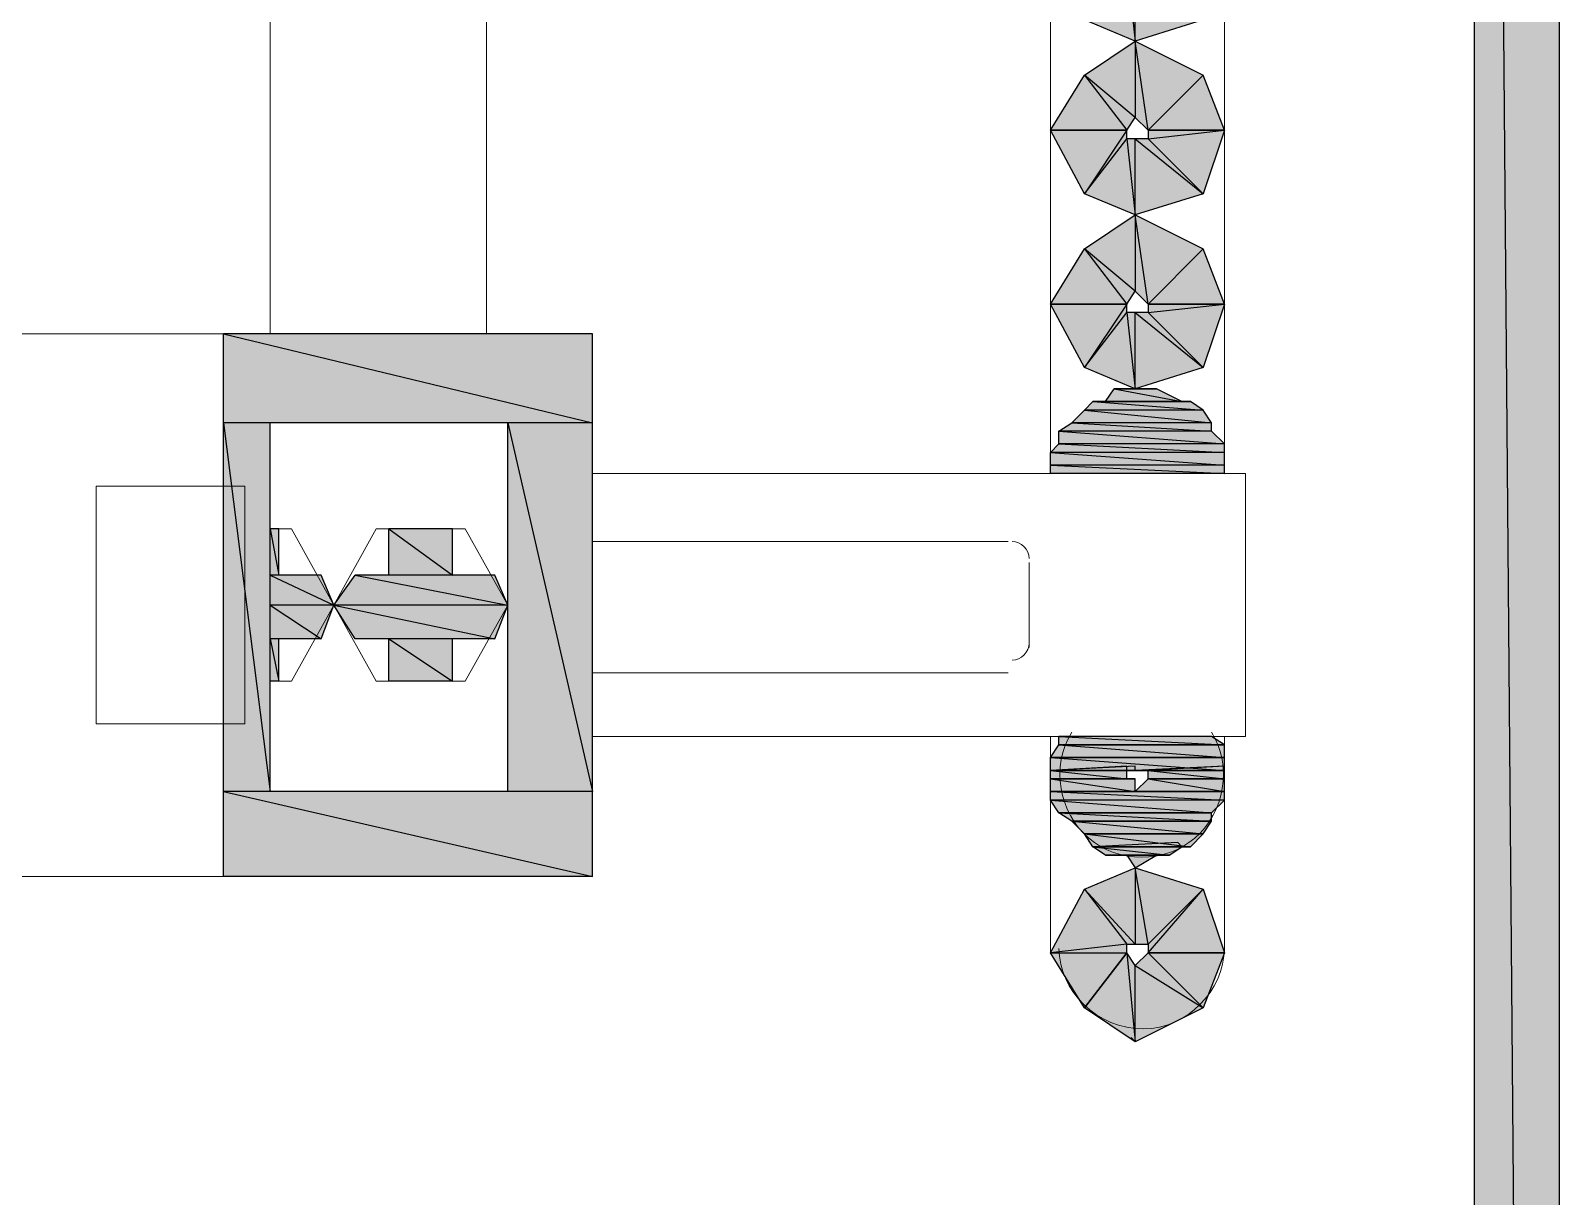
# Model space of a CAD drawing. Header units: millimetres. Extents: x 50 to 186, y -32 to 33.
# Drawn here: x 115.56 to 116.064, y -14.921 to -14.537 of the extents above; entities that cross this region are included whole.
import ezdxf

# ---------------------------------------------------------------- set-up
doc = ezdxf.new("R2010")
doc.units = ezdxf.units.MM
doc.layers.add('Prumada Eletrica', color=40, linetype='Continuous', lineweight=30)

msp = doc.modelspace()

# ---------------------------------------------------------------- hatches: boundary and pattern name
at = {"layer": 'Prumada Eletrica', "true_color": 0x000007}
h = msp.add_hatch(color=7, dxfattribs=at)
h.paths.add_polyline_path([(116.06382, -13.39693), (116.03588, -13.39693), (116.06382, -16.73937)])
h.paths.add_polyline_path([(116.03588, -13.39693), (116.06382, -16.73937), (116.03588, -16.73937)])
h = msp.add_hatch(color=7, dxfattribs=at)
h.paths.add_polyline_path([(115.89621, -14.51294), (115.92135, -14.51294), (115.90738, -14.53389)])
h.paths.add_polyline_path([(115.92135, -14.51294), (115.90738, -14.53389), (115.92135, -14.51573)])
h.paths.add_polyline_path([(115.90738, -14.53389), (115.92135, -14.51573), (115.92414, -14.54087)])
h.paths.add_polyline_path([(115.92135, -14.51573), (115.92414, -14.54087), (115.92414, -14.51573)])
h.paths.add_polyline_path([(115.92414, -14.54087), (115.92414, -14.51573), (115.94649, -14.53389)])
h.paths.add_polyline_path([(115.92414, -14.51573), (115.94649, -14.53389), (115.92833, -14.51573)])
h.paths.add_polyline_path([(115.94649, -14.53389), (115.92833, -14.51573), (115.95347, -14.51294)])
h.paths.add_polyline_path([(115.92833, -14.51573), (115.95347, -14.51294), (115.92833, -14.51294)])
h = msp.add_hatch(color=7, dxfattribs=at)
h.paths.add_polyline_path([(115.95347, -14.5702), (115.94649, -14.55205), (115.92833, -14.5702)])
h.paths.add_polyline_path([(115.94649, -14.55205), (115.92833, -14.5702), (115.92414, -14.54087)])
h.paths.add_polyline_path([(115.92833, -14.5702), (115.92414, -14.54087), (115.92414, -14.56601)])
h.paths.add_polyline_path([(115.92414, -14.54087), (115.92414, -14.56601), (115.90738, -14.55205)])
h.paths.add_polyline_path([(115.92414, -14.56601), (115.90738, -14.55205), (115.92135, -14.5702)])
h.paths.add_polyline_path([(115.90738, -14.55205), (115.92135, -14.5702), (115.89621, -14.5702)])
h = msp.add_hatch(color=7, dxfattribs=at)
h.paths.add_polyline_path([(115.89621, -14.5702), (115.92135, -14.5702), (115.90738, -14.59116)])
h.paths.add_polyline_path([(115.92135, -14.5702), (115.90738, -14.59116), (115.92135, -14.573)])
h.paths.add_polyline_path([(115.90738, -14.59116), (115.92135, -14.573), (115.92414, -14.59814)])
h.paths.add_polyline_path([(115.92135, -14.573), (115.92414, -14.59814), (115.92414, -14.573)])
h.paths.add_polyline_path([(115.92414, -14.59814), (115.92414, -14.573), (115.94649, -14.59116)])
h.paths.add_polyline_path([(115.92414, -14.573), (115.94649, -14.59116), (115.92833, -14.573)])
h.paths.add_polyline_path([(115.94649, -14.59116), (115.92833, -14.573), (115.95347, -14.5702)])
h.paths.add_polyline_path([(115.92833, -14.573), (115.95347, -14.5702), (115.92833, -14.5702)])
h = msp.add_hatch(color=7, dxfattribs=at)
h.paths.add_polyline_path([(115.95347, -14.62747), (115.94649, -14.60931), (115.92833, -14.62747)])
h.paths.add_polyline_path([(115.94649, -14.60931), (115.92833, -14.62747), (115.92414, -14.59814)])
h.paths.add_polyline_path([(115.92833, -14.62747), (115.92414, -14.59814), (115.92414, -14.62328)])
h.paths.add_polyline_path([(115.92414, -14.59814), (115.92414, -14.62328), (115.90738, -14.60931)])
h.paths.add_polyline_path([(115.92414, -14.62328), (115.90738, -14.60931), (115.92135, -14.62747)])
h.paths.add_polyline_path([(115.90738, -14.60931), (115.92135, -14.62747), (115.89621, -14.62747)])
h = msp.add_hatch(color=7, dxfattribs=at)
h.paths.add_polyline_path([(115.89621, -14.62747), (115.92135, -14.62747), (115.90738, -14.64842)])
h.paths.add_polyline_path([(115.92135, -14.62747), (115.90738, -14.64842), (115.92135, -14.63027)])
h.paths.add_polyline_path([(115.90738, -14.64842), (115.92135, -14.63027), (115.92414, -14.65541)])
h.paths.add_polyline_path([(115.92135, -14.63027), (115.92414, -14.65541), (115.92414, -14.63027)])
h.paths.add_polyline_path([(115.92414, -14.65541), (115.92414, -14.63027), (115.94649, -14.64842)])
h.paths.add_polyline_path([(115.92414, -14.63027), (115.94649, -14.64842), (115.92833, -14.63027)])
h.paths.add_polyline_path([(115.94649, -14.64842), (115.92833, -14.63027), (115.95347, -14.62747)])
h.paths.add_polyline_path([(115.92833, -14.63027), (115.95347, -14.62747), (115.92833, -14.62747)])
h = msp.add_hatch(color=7, dxfattribs=at)
h.paths.add_polyline_path([(115.74536, -14.63725), (115.62384, -14.63725), (115.74536, -14.66658)])
h.paths.add_polyline_path([(115.62384, -14.63725), (115.74536, -14.66658), (115.62384, -14.66658)])
h = msp.add_hatch(color=7, dxfattribs=at)
h.paths.add_polyline_path([(115.93112, -14.65541), (115.91716, -14.65541), (115.93951, -14.6596)])
h.paths.add_polyline_path([(115.91716, -14.65541), (115.93951, -14.6596), (115.91436, -14.6596)])
h = msp.add_hatch(color=7, dxfattribs=at)
h.paths.add_polyline_path([(115.94649, -14.66239), (115.90738, -14.66239), (115.94928, -14.66658)])
h.paths.add_polyline_path([(115.90738, -14.66239), (115.94928, -14.66658), (115.90319, -14.66658)])
h = msp.add_hatch(color=7, dxfattribs=at)
h.paths.add_polyline_path([(115.9423, -14.6596), (115.91017, -14.6596), (115.94649, -14.66239)])
h.paths.add_polyline_path([(115.91017, -14.6596), (115.94649, -14.66239), (115.90738, -14.66239)])
h = msp.add_hatch(color=7, dxfattribs=at)
h.paths.add_polyline_path([(115.6392, -14.66658), (115.62384, -14.66658), (115.6392, -14.7881)])
h.paths.add_polyline_path([(115.62384, -14.66658), (115.6392, -14.7881), (115.62384, -14.7881)])
h = msp.add_hatch(color=7, dxfattribs=at)
h.paths.add_polyline_path([(115.74536, -14.66658), (115.71742, -14.66658), (115.74536, -14.7881)])
h.paths.add_polyline_path([(115.71742, -14.66658), (115.74536, -14.7881), (115.71742, -14.7881)])
h = msp.add_hatch(color=7, dxfattribs=at)
h.paths.add_polyline_path([(115.94928, -14.66658), (115.90319, -14.66658), (115.94928, -14.66937)])
h.paths.add_polyline_path([(115.90319, -14.66658), (115.94928, -14.66937), (115.899, -14.66937)])
h = msp.add_hatch(color=7, dxfattribs=at)
h.paths.add_polyline_path([(115.94928, -14.66937), (115.899, -14.66937), (115.95347, -14.67356)])
h.paths.add_polyline_path([(115.899, -14.66937), (115.95347, -14.67356), (115.899, -14.67356)])
h = msp.add_hatch(color=7, dxfattribs=at)
h.paths.add_polyline_path([(115.95347, -14.67356), (115.899, -14.67356), (115.95347, -14.67636)])
h.paths.add_polyline_path([(115.899, -14.67356), (115.95347, -14.67636), (115.89621, -14.67636)])
h = msp.add_hatch(color=7, dxfattribs=at)
h.paths.add_polyline_path([(115.95347, -14.67636), (115.89621, -14.67636), (115.95347, -14.68055)])
h.paths.add_polyline_path([(115.89621, -14.67636), (115.95347, -14.68055), (115.89621, -14.68055)])
h = msp.add_hatch(color=7, dxfattribs=at)
h.paths.add_polyline_path([(115.95347, -14.68055), (115.89621, -14.68055), (115.95347, -14.68334)])
h.paths.add_polyline_path([(115.89621, -14.68055), (115.95347, -14.68334), (115.89621, -14.68334)])
h = msp.add_hatch(color=7, dxfattribs=at)
h.paths.add_polyline_path([(115.642, -14.7015), (115.6392, -14.7015), (115.642, -14.71686)])
h.paths.add_polyline_path([(115.6392, -14.7015), (115.642, -14.71686), (115.6392, -14.71686)])
h = msp.add_hatch(color=7, dxfattribs=at)
h.paths.add_polyline_path([(115.69926, -14.7015), (115.67831, -14.7015), (115.69926, -14.71686)])
h.paths.add_polyline_path([(115.67831, -14.7015), (115.69926, -14.71686), (115.67831, -14.71686)])
h = msp.add_hatch(color=7, dxfattribs=at)
h.paths.add_polyline_path([(115.65596, -14.71686), (115.6392, -14.71686), (115.66015, -14.72664)])
h.paths.add_polyline_path([(115.6392, -14.71686), (115.66015, -14.72664), (115.6392, -14.72664)])
h = msp.add_hatch(color=7, dxfattribs=at)
h.paths.add_polyline_path([(115.71323, -14.71686), (115.66714, -14.71686), (115.71742, -14.72664)])
h.paths.add_polyline_path([(115.66714, -14.71686), (115.71742, -14.72664), (115.66015, -14.72664)])
h = msp.add_hatch(color=7, dxfattribs=at)
h.paths.add_polyline_path([(115.66015, -14.72664), (115.6392, -14.72664), (115.65596, -14.73782)])
h.paths.add_polyline_path([(115.6392, -14.72664), (115.65596, -14.73782), (115.6392, -14.73782)])
h = msp.add_hatch(color=7, dxfattribs=at)
h.paths.add_polyline_path([(115.71742, -14.72664), (115.66015, -14.72664), (115.71323, -14.73782)])
h.paths.add_polyline_path([(115.66015, -14.72664), (115.71323, -14.73782), (115.66714, -14.73782)])
h = msp.add_hatch(color=7, dxfattribs=at)
h.paths.add_polyline_path([(115.642, -14.73782), (115.6392, -14.73782), (115.642, -14.75178)])
h.paths.add_polyline_path([(115.6392, -14.73782), (115.642, -14.75178), (115.6392, -14.75178)])
h = msp.add_hatch(color=7, dxfattribs=at)
h.paths.add_polyline_path([(115.69926, -14.73782), (115.67831, -14.73782), (115.69926, -14.75178)])
h.paths.add_polyline_path([(115.67831, -14.73782), (115.69926, -14.75178), (115.67831, -14.75178)])
h = msp.add_hatch(color=7, dxfattribs=at)
h.paths.add_polyline_path([(115.95347, -14.77273), (115.899, -14.77273), (115.95347, -14.77692)])
h.paths.add_polyline_path([(115.899, -14.77273), (115.95347, -14.77692), (115.89621, -14.77692)])
h.paths.add_polyline_path([(115.95347, -14.77692), (115.89621, -14.77692)])
h.paths.add_polyline_path([(115.89621, -14.77692), (115.95347, -14.77692)])
h = msp.add_hatch(color=7, dxfattribs=at)
h.paths.add_polyline_path([(115.94928, -14.76994), (115.899, -14.76994), (115.95347, -14.77273)])
h.paths.add_polyline_path([(115.899, -14.76994), (115.95347, -14.77273), (115.899, -14.77273)])
h.paths.add_polyline_path([(115.95347, -14.77273), (115.899, -14.77273)])
h.paths.add_polyline_path([(115.899, -14.77273), (115.95347, -14.77273)])
h = msp.add_hatch(color=7, dxfattribs=at)
h.paths.add_polyline_path([(115.95347, -14.77692), (115.89621, -14.77692), (115.95347, -14.78111)])
h.paths.add_polyline_path([(115.89621, -14.77692), (115.95347, -14.78111), (115.89621, -14.78111)])
h = msp.add_hatch(color=7, dxfattribs=at)
h.paths.add_polyline_path([(115.89621, -14.78111), (115.92414, -14.78111), (115.92414, -14.77972)])
h.paths.add_polyline_path([(115.92414, -14.78111), (115.92414, -14.77972), (115.89621, -14.78111)])
h = msp.add_hatch(color=7, dxfattribs=at)
h.paths.add_polyline_path([(115.89621, -14.78111), (115.92414, -14.78111), (115.92414, -14.77972)])
h.paths.add_polyline_path([(115.92414, -14.78111), (115.92414, -14.77972), (115.89621, -14.78111)])
h = msp.add_hatch(color=7, dxfattribs=at)
h.paths.add_polyline_path([(115.89621, -14.78111), (115.92414, -14.78111), (115.92414, -14.77972)])
h.paths.add_polyline_path([(115.92414, -14.78111), (115.92414, -14.77972), (115.89621, -14.78111)])
h = msp.add_hatch(color=7, dxfattribs=at)
h.paths.add_polyline_path([(115.92135, -14.78111), (115.92135, -14.77972), (115.89621, -14.78111)])
h.paths.add_polyline_path([(115.92135, -14.78111), (115.89621, -14.78111), (115.92414, -14.78111)])
h = msp.add_hatch(color=7, dxfattribs=at)
h.paths.add_polyline_path([(115.89621, -14.78111), (115.92135, -14.78111), (115.92135, -14.77972)])
h.paths.add_polyline_path([(115.92135, -14.78111), (115.92135, -14.77972), (115.89621, -14.78111)])
h = msp.add_hatch(color=7, dxfattribs=at)
h.paths.add_polyline_path([(115.89621, -14.78111), (115.92135, -14.78111), (115.92135, -14.77972)])
h.paths.add_polyline_path([(115.92135, -14.78111), (115.92135, -14.77972), (115.89621, -14.78111)])
h = msp.add_hatch(color=7, dxfattribs=at)
h.paths.add_polyline_path([(115.89621, -14.78111), (115.92135, -14.78111), (115.92135, -14.77972)])
h.paths.add_polyline_path([(115.92135, -14.78111), (115.92135, -14.77972), (115.89621, -14.78111)])
h = msp.add_hatch(color=7, dxfattribs=at)
h.paths.add_polyline_path([(115.92135, -14.78111), (115.89621, -14.78111), (115.92135, -14.78391)])
h.paths.add_polyline_path([(115.89621, -14.78111), (115.92135, -14.78391), (115.89621, -14.78391)])
h = msp.add_hatch(color=7, dxfattribs=at)
h.paths.add_polyline_path([(115.92414, -14.78111), (115.95347, -14.78111), (115.95347, -14.77972)])
h.paths.add_polyline_path([(115.95347, -14.78111), (115.95347, -14.77972), (115.92414, -14.78111)])
h = msp.add_hatch(color=7, dxfattribs=at)
h.paths.add_polyline_path([(115.92833, -14.78111), (115.95347, -14.78111), (115.95347, -14.77972)])
h.paths.add_polyline_path([(115.95347, -14.78111), (115.95347, -14.77972), (115.92833, -14.78111)])
h = msp.add_hatch(color=7, dxfattribs=at)
h.paths.add_polyline_path([(115.92833, -14.78111), (115.95347, -14.78111), (115.95347, -14.77972)])
h.paths.add_polyline_path([(115.95347, -14.78111), (115.95347, -14.77972), (115.92833, -14.78111)])
h = msp.add_hatch(color=7, dxfattribs=at)
h.paths.add_polyline_path([(115.92833, -14.78111), (115.95347, -14.78111), (115.95347, -14.77972)])
h.paths.add_polyline_path([(115.95347, -14.78111), (115.95347, -14.77972), (115.92833, -14.78111)])
h = msp.add_hatch(color=7, dxfattribs=at)
h.paths.add_polyline_path([(115.92833, -14.78111), (115.95347, -14.78111), (115.95347, -14.77972)])
h.paths.add_polyline_path([(115.95347, -14.78111), (115.95347, -14.77972), (115.92833, -14.78111)])
h = msp.add_hatch(color=7, dxfattribs=at)
h.paths.add_polyline_path([(115.92833, -14.78111), (115.95347, -14.78111), (115.95347, -14.77972)])
h.paths.add_polyline_path([(115.95347, -14.78111), (115.95347, -14.77972), (115.92833, -14.78111)])
h.paths.add_polyline_path([(115.95347, -14.78111), (115.92833, -14.78111)])
h.paths.add_polyline_path([(115.92833, -14.78111), (115.95347, -14.78111), (115.95347, -14.77972)])
h = msp.add_hatch(color=7, dxfattribs=at)
h.paths.add_polyline_path([(115.95347, -14.78111), (115.92833, -14.78111), (115.95347, -14.78391)])
h.paths.add_polyline_path([(115.92833, -14.78111), (115.95347, -14.78391), (115.92833, -14.78391)])
h = msp.add_hatch(color=7, dxfattribs=at)
h.paths.add_polyline_path([(115.74536, -14.7881), (115.62384, -14.7881), (115.74536, -14.81603)])
h.paths.add_polyline_path([(115.62384, -14.7881), (115.74536, -14.81603), (115.62384, -14.81603)])
h = msp.add_hatch(color=7, dxfattribs=at)
h.paths.add_polyline_path([(115.92414, -14.78391), (115.89621, -14.78391)])
h.paths.add_polyline_path([(115.92414, -14.78391), (115.89621, -14.78391), (115.92135, -14.78391)])
h = msp.add_hatch(color=7, dxfattribs=at)
h.paths.add_polyline_path([(115.92414, -14.78391), (115.89621, -14.78391), (115.92414, -14.7881)])
h.paths.add_polyline_path([(115.89621, -14.78391), (115.92414, -14.7881), (115.89621, -14.7881)])
h = msp.add_hatch(color=7, dxfattribs=at)
h.paths.add_polyline_path([(115.95347, -14.7881), (115.89621, -14.7881), (115.95347, -14.79089)])
h.paths.add_polyline_path([(115.89621, -14.7881), (115.95347, -14.79089), (115.89621, -14.79089)])
h = msp.add_hatch(color=7, dxfattribs=at)
h.paths.add_polyline_path([(115.95347, -14.78391), (115.92833, -14.78391), (115.95347, -14.7881)])
h.paths.add_polyline_path([(115.92833, -14.78391), (115.95347, -14.7881), (115.92414, -14.7881)])
h = msp.add_hatch(color=7, dxfattribs=at)
h.paths.add_polyline_path([(115.95347, -14.79089), (115.89621, -14.79089), (115.94928, -14.79508)])
h.paths.add_polyline_path([(115.89621, -14.79089), (115.94928, -14.79508), (115.899, -14.79508)])
h.paths.add_polyline_path([(115.94928, -14.79508), (115.899, -14.79508)])
h.paths.add_polyline_path([(115.899, -14.79508), (115.94928, -14.79508)])
h = msp.add_hatch(color=7, dxfattribs=at)
h.paths.add_polyline_path([(115.94928, -14.79508), (115.899, -14.79508), (115.94928, -14.79788)])
h.paths.add_polyline_path([(115.899, -14.79508), (115.94928, -14.79788), (115.90319, -14.79788)])
h.paths.add_polyline_path([(115.94928, -14.79788), (115.90319, -14.79788)])
h.paths.add_polyline_path([(115.90319, -14.79788), (115.94928, -14.79788)])
h = msp.add_hatch(color=7, dxfattribs=at)
h.paths.add_polyline_path([(115.94928, -14.79788), (115.90319, -14.79788), (115.94649, -14.80207)])
h.paths.add_polyline_path([(115.90319, -14.79788), (115.94649, -14.80207), (115.90738, -14.80207)])
h.paths.add_polyline_path([(115.94649, -14.80207), (115.90738, -14.80207)])
h.paths.add_polyline_path([(115.90738, -14.80207), (115.94649, -14.80207)])
h = msp.add_hatch(color=7, dxfattribs=at)
h.paths.add_polyline_path([(115.94649, -14.80207), (115.90738, -14.80207), (115.9423, -14.80626)])
h.paths.add_polyline_path([(115.90738, -14.80207), (115.9423, -14.80626), (115.91017, -14.80626)])
h = msp.add_hatch(color=7, dxfattribs=at)
h.paths.add_polyline_path([(115.93951, -14.80626), (115.93811, -14.80486), (115.91017, -14.80626)])
h.paths.add_polyline_path([(115.93951, -14.80626), (115.91017, -14.80626), (115.9423, -14.80626)])
h = msp.add_hatch(color=7, dxfattribs=at)
h.paths.add_polyline_path([(115.93951, -14.80626), (115.91017, -14.80626), (115.93531, -14.80905)])
h.paths.add_polyline_path([(115.91017, -14.80626), (115.93531, -14.80905), (115.91436, -14.80905)])
h.paths.add_polyline_path([(115.93531, -14.80905), (115.91436, -14.80905)])
h.paths.add_polyline_path([(115.91436, -14.80905), (115.93531, -14.80905)])
h = msp.add_hatch(color=7, dxfattribs=at)
h.paths.add_polyline_path([(115.95347, -14.84118), (115.92833, -14.84118), (115.94649, -14.82022)])
h.paths.add_polyline_path([(115.92833, -14.84118), (115.94649, -14.82022), (115.92833, -14.83838)])
h.paths.add_polyline_path([(115.94649, -14.82022), (115.92833, -14.83838), (115.92414, -14.81324)])
h.paths.add_polyline_path([(115.92833, -14.83838), (115.92414, -14.81324), (115.92414, -14.83838)])
h.paths.add_polyline_path([(115.92414, -14.81324), (115.92414, -14.83838), (115.90738, -14.82022)])
h.paths.add_polyline_path([(115.92414, -14.83838), (115.90738, -14.82022), (115.92135, -14.83838)])
h.paths.add_polyline_path([(115.90738, -14.82022), (115.92135, -14.83838), (115.89621, -14.84118)])
h.paths.add_polyline_path([(115.92135, -14.83838), (115.89621, -14.84118), (115.92135, -14.84118)])
h.paths.add_polyline_path([(115.89621, -14.84118), (115.92135, -14.84118), (115.90738, -14.85933)])
h = msp.add_hatch(color=7, dxfattribs=at)
h.paths.add_polyline_path([(115.93531, -14.80905), (115.91436, -14.80905), (115.93112, -14.80905)])
h.paths.add_polyline_path([(115.91436, -14.80905), (115.93112, -14.80905), (115.92135, -14.80905)])
h.paths.add_polyline_path([(115.93112, -14.80905), (115.92135, -14.80905), (115.92414, -14.81324)])
h = msp.add_hatch(color=7, dxfattribs=at)
h.paths.add_polyline_path([(115.90738, -14.85933), (115.92135, -14.84118), (115.92414, -14.87051)])
h.paths.add_polyline_path([(115.92135, -14.84118), (115.92414, -14.87051), (115.92414, -14.84537)])
h.paths.add_polyline_path([(115.92414, -14.87051), (115.92414, -14.84537), (115.94649, -14.85933)])
h.paths.add_polyline_path([(115.92414, -14.84537), (115.94649, -14.85933), (115.92833, -14.84118)])
h.paths.add_polyline_path([(115.94649, -14.85933), (115.92833, -14.84118), (115.95347, -14.84118)])

# ---------------------------------------------------------------- linework, layer by layer
at = {"layer": 'Prumada Eletrica', "color": 7, "linetype": 'Continuous', "lineweight": 20, "true_color": 0x000007}
for points in [[(114.31927, -13.17484), (116.03588, -13.17484), (116.03588, -16.73937), (114.31228, -16.73937), (114.31088, -16.73937), (114.24803, -16.73937)], [(116.03588, -16.73937), (116.06382, -16.73937), (116.06382, -13.39693)], [(115.89621, -13.77545), (115.89621, -14.68334), (115.89621, -14.68334)], [(115.95347, -14.68334), (115.95347, -13.77545), (115.95347, -13.77545)], [(115.6392, -14.63725), (115.6392, -14.29085), (115.6392, -14.29085)], [(115.71044, -14.63725), (115.71044, -14.52271), (115.6392, -14.52271)], [(115.62384, -14.63725), (115.62384, -14.81603), (115.62384, -14.81603)], [(115.6392, -14.66658), (115.71742, -14.66658), (115.71742, -14.7881), (115.6392, -14.7881)], [(115.6392, -14.66658), (115.6392, -14.7881), (115.6392, -14.7881)], [(115.74536, -14.68334), (115.96046, -14.68334), (115.96046, -14.76994), (115.74536, -14.76994)], [(115.6392, -14.7015), (115.64619, -14.7015), (115.66015, -14.72664), (115.64619, -14.75178), (115.6392, -14.75178)], [(115.64619, -14.7015), (115.642, -14.7015), (115.642, -14.71686)], [(115.67831, -14.7015), (115.67831, -14.71686), (115.67831, -14.71686)], [(115.69926, -14.7015), (115.69926, -14.71686), (115.69926, -14.71686)], [(115.88224, -14.70569), (115.74536, -14.70569), (115.74536, -14.70569)], [(115.88922, -14.74061), (115.88922, -14.71267), (115.88922, -14.71267)], [(115.65596, -14.71686), (115.642, -14.71686), (115.642, -14.71686)], [(115.67831, -14.71686), (115.66714, -14.71686), (115.66714, -14.71686)], [(115.71323, -14.71686), (115.69926, -14.71686), (115.69926, -14.71686)], [(115.65596, -14.73782), (115.642, -14.73782), (115.642, -14.73782)], [(115.642, -14.73782), (115.642, -14.75178), (115.642, -14.75178)], [(115.67831, -14.73782), (115.66714, -14.73782), (115.66714, -14.73782)], [(115.67831, -14.73782), (115.67831, -14.75178), (115.67831, -14.75178)], [(115.69926, -14.73782), (115.69926, -14.75178), (115.69926, -14.75178)], [(115.71323, -14.73782), (115.69926, -14.73782), (115.69926, -14.73782)], [(115.74536, -14.74899), (115.88224, -14.74899), (115.88224, -14.74899)], [(115.89621, -14.76994), (115.89621, -14.84118), (115.89621, -14.84118)], [(115.95347, -14.84118), (115.95347, -14.76994), (115.95347, -14.76994)], [(115.92414, -14.87051), (115.92274, -14.86911), (115.92274, -14.86911)]]:
    msp.add_lwpolyline(points, dxfattribs=at)
at = {"layer": 'Prumada Eletrica', "color": 7, "linetype": 'Continuous', "lineweight": -2, "true_color": 0x000007}
for points in [[(116.06382, -13.39693), (116.03588, -13.39693), (116.06382, -16.73937)], [(116.03588, -13.39693), (116.06382, -16.73937), (116.03588, -16.73937)], [(115.90738, -14.53389), (115.92135, -14.51573), (115.92414, -14.54087)], [(115.92135, -14.51573), (115.92414, -14.54087), (115.92414, -14.51573)], [(115.92414, -14.54087), (115.92414, -14.51573), (115.94649, -14.53389)], [(115.92414, -14.54087), (115.92414, -14.56601), (115.90738, -14.55205)], [(115.94649, -14.55205), (115.92833, -14.5702), (115.92414, -14.54087)], [(115.92833, -14.5702), (115.92414, -14.54087), (115.92414, -14.56601)], [(115.90738, -14.55205), (115.92135, -14.5702), (115.89621, -14.5702)], [(115.92414, -14.56601), (115.90738, -14.55205), (115.92135, -14.5702)], [(115.95347, -14.5702), (115.94649, -14.55205), (115.92833, -14.5702)], [(115.89621, -14.5702), (115.92135, -14.5702), (115.90738, -14.59116)], [(115.92135, -14.5702), (115.90738, -14.59116), (115.92135, -14.573)], [(115.94649, -14.59116), (115.92833, -14.573), (115.95347, -14.5702)], [(115.92833, -14.573), (115.95347, -14.5702), (115.92833, -14.5702)], [(115.90738, -14.59116), (115.92135, -14.573), (115.92414, -14.59814)], [(115.92135, -14.573), (115.92414, -14.59814), (115.92414, -14.573)], [(115.92414, -14.59814), (115.92414, -14.573), (115.94649, -14.59116)], [(115.92414, -14.573), (115.94649, -14.59116), (115.92833, -14.573)], [(115.92414, -14.59814), (115.92414, -14.62328), (115.90738, -14.60931)], [(115.94649, -14.60931), (115.92833, -14.62747), (115.92414, -14.59814)], [(115.92833, -14.62747), (115.92414, -14.59814), (115.92414, -14.62328)], [(115.90738, -14.60931), (115.92135, -14.62747), (115.89621, -14.62747)], [(115.92414, -14.62328), (115.90738, -14.60931), (115.92135, -14.62747)], [(115.95347, -14.62747), (115.94649, -14.60931), (115.92833, -14.62747)], [(115.89621, -14.62747), (115.92135, -14.62747), (115.90738, -14.64842)], [(115.92135, -14.62747), (115.90738, -14.64842), (115.92135, -14.63027)], [(115.94649, -14.64842), (115.92833, -14.63027), (115.95347, -14.62747)], [(115.92833, -14.63027), (115.95347, -14.62747), (115.92833, -14.62747)], [(115.90738, -14.64842), (115.92135, -14.63027), (115.92414, -14.65541)], [(115.92135, -14.63027), (115.92414, -14.65541), (115.92414, -14.63027)], [(115.92414, -14.65541), (115.92414, -14.63027), (115.94649, -14.64842)], [(115.92414, -14.63027), (115.94649, -14.64842), (115.92833, -14.63027)], [(115.74536, -14.63725), (115.62384, -14.63725), (115.74536, -14.66658)], [(115.62384, -14.63725), (115.74536, -14.66658), (115.62384, -14.66658)], [(115.91716, -14.65541), (115.93951, -14.6596), (115.91436, -14.6596)], [(115.92135, -14.65541), (115.93112, -14.65541), (115.91716, -14.65541)], [(115.93112, -14.65541), (115.91716, -14.65541), (115.93951, -14.6596)], [(115.92833, -14.65541), (115.92135, -14.65541), (115.93112, -14.65541)], [(115.90738, -14.66239), (115.94928, -14.66658), (115.90319, -14.66658)], [(115.91017, -14.6596), (115.94649, -14.66239), (115.90738, -14.66239)], [(115.94649, -14.66239), (115.90738, -14.66239), (115.94928, -14.66658)], [(115.91436, -14.6596), (115.9423, -14.6596), (115.91017, -14.6596)], [(115.9423, -14.6596), (115.91017, -14.6596), (115.94649, -14.66239)], [(115.93951, -14.6596), (115.91436, -14.6596), (115.9423, -14.6596)], [(115.6392, -14.66658), (115.62384, -14.66658), (115.6392, -14.7881)], [(115.62384, -14.66658), (115.6392, -14.7881), (115.62384, -14.7881)], [(115.74536, -14.66658), (115.71742, -14.66658), (115.74536, -14.7881)], [(115.71742, -14.66658), (115.74536, -14.7881), (115.71742, -14.7881)], [(115.90319, -14.66658), (115.94928, -14.66937), (115.899, -14.66937)], [(115.94928, -14.66658), (115.90319, -14.66658), (115.94928, -14.66937)], [(115.94928, -14.66937), (115.899, -14.66937), (115.95347, -14.67356)], [(115.899, -14.66937), (115.95347, -14.67356), (115.899, -14.67356)], [(115.899, -14.67356), (115.95347, -14.67636), (115.89621, -14.67636)], [(115.95347, -14.67636), (115.89621, -14.67636), (115.95347, -14.68055)], [(115.89621, -14.67636), (115.95347, -14.68055), (115.89621, -14.68055)], [(115.95347, -14.67356), (115.899, -14.67356), (115.95347, -14.67636)], [(115.95347, -14.68055), (115.89621, -14.68055), (115.95347, -14.68334)], [(115.89621, -14.68055), (115.95347, -14.68334), (115.89621, -14.68334)], [(115.642, -14.7015), (115.6392, -14.7015), (115.642, -14.71686)], [(115.6392, -14.7015), (115.642, -14.71686), (115.6392, -14.71686)], [(115.69926, -14.7015), (115.67831, -14.7015), (115.69926, -14.71686)], [(115.67831, -14.7015), (115.69926, -14.71686), (115.67831, -14.71686)], [(115.65596, -14.71686), (115.6392, -14.71686), (115.66015, -14.72664)], [(115.6392, -14.71686), (115.66015, -14.72664), (115.6392, -14.72664)], [(115.66714, -14.71686), (115.71742, -14.72664), (115.66015, -14.72664)], [(115.71323, -14.71686), (115.66714, -14.71686), (115.71742, -14.72664)], [(115.66015, -14.72664), (115.6392, -14.72664), (115.65596, -14.73782)], [(115.6392, -14.72664), (115.65596, -14.73782), (115.6392, -14.73782)], [(115.71742, -14.72664), (115.66015, -14.72664), (115.71323, -14.73782)], [(115.66015, -14.72664), (115.71323, -14.73782), (115.66714, -14.73782)], [(115.642, -14.73782), (115.6392, -14.73782), (115.642, -14.75178)], [(115.6392, -14.73782), (115.642, -14.75178), (115.6392, -14.75178)], [(115.69926, -14.73782), (115.67831, -14.73782), (115.69926, -14.75178)], [(115.67831, -14.73782), (115.69926, -14.75178), (115.67831, -14.75178)], [(115.899, -14.77273), (115.95347, -14.77692), (115.89621, -14.77692)], [(115.94928, -14.76994), (115.899, -14.76994), (115.95347, -14.77273)], [(115.899, -14.76994), (115.95347, -14.77273), (115.899, -14.77273)], [(115.95347, -14.77273), (115.899, -14.77273)], [(115.899, -14.77273), (115.95347, -14.77273), (115.95347, -14.77273)], [(115.95347, -14.77273), (115.899, -14.77273), (115.95347, -14.77692)], [(115.95347, -14.77692), (115.89621, -14.77692)], [(115.89621, -14.77692), (115.95347, -14.77692), (115.95347, -14.77692)], [(115.95347, -14.77692), (115.89621, -14.77692), (115.95347, -14.78111)], [(115.89621, -14.77692), (115.95347, -14.78111), (115.89621, -14.78111)], [(115.89621, -14.78111), (115.92414, -14.78111), (115.92414, -14.77972)], [(115.92414, -14.78111), (115.92414, -14.77972), (115.89621, -14.78111)], [(115.89621, -14.78111), (115.92414, -14.78111), (115.92414, -14.77972)], [(115.92414, -14.78111), (115.92414, -14.77972), (115.89621, -14.78111)], [(115.89621, -14.78111), (115.92414, -14.78111), (115.92414, -14.77972)], [(115.92414, -14.78111), (115.92414, -14.77972), (115.89621, -14.78111)], [(115.92135, -14.78111), (115.92135, -14.77972), (115.89621, -14.78111)], [(115.89621, -14.78111), (115.92135, -14.78111), (115.92135, -14.77972)], [(115.92135, -14.78111), (115.92135, -14.77972), (115.89621, -14.78111)], [(115.89621, -14.78111), (115.92135, -14.78111), (115.92135, -14.77972)], [(115.92135, -14.78111), (115.92135, -14.77972), (115.89621, -14.78111)], [(115.89621, -14.78111), (115.92135, -14.78111), (115.92135, -14.77972)], [(115.92135, -14.78111), (115.92135, -14.77972), (115.89621, -14.78111)], [(115.92135, -14.78111), (115.89621, -14.78111), (115.92414, -14.78111)], [(115.92135, -14.78111), (115.89621, -14.78111), (115.92135, -14.78391)], [(115.89621, -14.78111), (115.92135, -14.78391), (115.89621, -14.78391)], [(115.92414, -14.78111), (115.95347, -14.78111), (115.95347, -14.77972)], [(115.95347, -14.78111), (115.95347, -14.77972), (115.92414, -14.78111)], [(115.95347, -14.78111), (115.92414, -14.78111)], [(115.92414, -14.78111), (115.95347, -14.78111), (115.92833, -14.78111)], [(115.92833, -14.78111), (115.95347, -14.78111), (115.95347, -14.77972)], [(115.95347, -14.78111), (115.95347, -14.77972), (115.92833, -14.78111)], [(115.92833, -14.78111), (115.95347, -14.78111), (115.95347, -14.77972)], [(115.95347, -14.78111), (115.95347, -14.77972), (115.92833, -14.78111)], [(115.92833, -14.78111), (115.95347, -14.78111), (115.95347, -14.77972)], [(115.95347, -14.78111), (115.95347, -14.77972), (115.92833, -14.78111)], [(115.92833, -14.78111), (115.95347, -14.78111), (115.95347, -14.77972)], [(115.95347, -14.78111), (115.95347, -14.77972), (115.92833, -14.78111)], [(115.92833, -14.78111), (115.95347, -14.78111), (115.95347, -14.77972)], [(115.95347, -14.78111), (115.95347, -14.77972), (115.92833, -14.78111)], [(115.92833, -14.78111), (115.95347, -14.78111), (115.95347, -14.77972)], [(115.95347, -14.78111), (115.92833, -14.78111)], [(115.95347, -14.78111), (115.92833, -14.78111), (115.95347, -14.78391)], [(115.92833, -14.78111), (115.95347, -14.78391), (115.92833, -14.78391)], [(115.74536, -14.7881), (115.62384, -14.7881), (115.74536, -14.81603)], [(115.62384, -14.7881), (115.74536, -14.81603), (115.62384, -14.81603)], [(115.89621, -14.78391), (115.92135, -14.78391), (115.92135, -14.78391)], [(115.92135, -14.78391), (115.92135, -14.78391), (115.89621, -14.78391)], [(115.89621, -14.78391), (115.92135, -14.78391), (115.92135, -14.78391)], [(115.92135, -14.78391), (115.92135, -14.78391), (115.89621, -14.78391)], [(115.92135, -14.78391), (115.89621, -14.78391)], [(115.89621, -14.78391), (115.92135, -14.78391), (115.92135, -14.78391)], [(115.89621, -14.78391), (115.92135, -14.78391), (115.92135, -14.78391)], [(115.92135, -14.78391), (115.92135, -14.78391), (115.89621, -14.78391)], [(115.89621, -14.78391), (115.92135, -14.78391), (115.92135, -14.78391)], [(115.92135, -14.78391), (115.92135, -14.78391), (115.89621, -14.78391)], [(115.92414, -14.78391), (115.92414, -14.78391), (115.89621, -14.78391)], [(115.92414, -14.78391), (115.89621, -14.78391), (115.92135, -14.78391)], [(115.89621, -14.78391), (115.92414, -14.78391), (115.92414, -14.78391)], [(115.92414, -14.78391), (115.92414, -14.78391), (115.89621, -14.78391)], [(115.92414, -14.78391), (115.89621, -14.78391), (115.92414, -14.7881)], [(115.89621, -14.78391), (115.92414, -14.7881), (115.89621, -14.7881)], [(115.89621, -14.7881), (115.92414, -14.7881), (115.92414, -14.7881)], [(115.92414, -14.7881), (115.92414, -14.7881), (115.89621, -14.7881)], [(115.89621, -14.7881), (115.95347, -14.7881), (115.95347, -14.7881)], [(115.95347, -14.7881), (115.95347, -14.7881), (115.89621, -14.7881)], [(115.95347, -14.7881), (115.89621, -14.7881), (115.95347, -14.79089)], [(115.89621, -14.7881), (115.95347, -14.79089), (115.89621, -14.79089)], [(115.92833, -14.78391), (115.95347, -14.7881), (115.92414, -14.7881)], [(115.92414, -14.7881), (115.95347, -14.7881), (115.95347, -14.7881)], [(115.95347, -14.7881), (115.95347, -14.7881), (115.92414, -14.7881)], [(115.92833, -14.78391), (115.95347, -14.78391), (115.95347, -14.78391)], [(115.95347, -14.78391), (115.95347, -14.78391), (115.92833, -14.78391)], [(115.92833, -14.78391), (115.95347, -14.78391), (115.95347, -14.78391)], [(115.95347, -14.78391), (115.95347, -14.78391), (115.92833, -14.78391)], [(115.95347, -14.78391), (115.92833, -14.78391)], [(115.92833, -14.78391), (115.95347, -14.78391), (115.95347, -14.78391)], [(115.92833, -14.78391), (115.95347, -14.78391), (115.95347, -14.78391)], [(115.95347, -14.78391), (115.95347, -14.78391), (115.92833, -14.78391)], [(115.92833, -14.78391), (115.95347, -14.78391), (115.95347, -14.78391)], [(115.95347, -14.78391), (115.95347, -14.78391), (115.92833, -14.78391)], [(115.92833, -14.78391), (115.95347, -14.78391), (115.95347, -14.78391)], [(115.95347, -14.78391), (115.95347, -14.78391), (115.92833, -14.78391)], [(115.92833, -14.78391), (115.95347, -14.78391), (115.95347, -14.78391)], [(115.95347, -14.78391), (115.95347, -14.78391), (115.92833, -14.78391)], [(115.95347, -14.78391), (115.92833, -14.78391), (115.95347, -14.7881)], [(115.95347, -14.79089), (115.89621, -14.79089), (115.94928, -14.79508)], [(115.89621, -14.79089), (115.94928, -14.79508), (115.899, -14.79508)], [(115.94928, -14.79508), (115.899, -14.79508)], [(115.899, -14.79508), (115.94928, -14.79508), (115.94928, -14.79508)], [(115.94928, -14.79508), (115.899, -14.79508), (115.94928, -14.79788)], [(115.899, -14.79508), (115.94928, -14.79788), (115.90319, -14.79788)], [(115.94928, -14.79788), (115.90319, -14.79788)], [(115.90319, -14.79788), (115.94928, -14.79788), (115.94928, -14.79788)], [(115.94928, -14.79788), (115.90319, -14.79788), (115.94649, -14.80207)], [(115.90319, -14.79788), (115.94649, -14.80207), (115.90738, -14.80207)], [(115.94649, -14.80207), (115.90738, -14.80207)], [(115.90738, -14.80207), (115.94649, -14.80207), (115.94649, -14.80207)], [(115.94649, -14.80207), (115.90738, -14.80207), (115.9423, -14.80626)], [(115.90738, -14.80207), (115.9423, -14.80626), (115.91017, -14.80626)], [(115.93951, -14.80626), (115.93811, -14.80486), (115.91017, -14.80626)], [(115.93951, -14.80626), (115.91017, -14.80626), (115.9423, -14.80626)], [(115.93951, -14.80626), (115.91017, -14.80626), (115.93531, -14.80905)], [(115.91017, -14.80626), (115.93531, -14.80905), (115.91436, -14.80905)], [(115.92414, -14.81324), (115.92414, -14.83838), (115.90738, -14.82022)], [(115.93531, -14.80905), (115.91436, -14.80905)], [(115.91436, -14.80905), (115.93531, -14.80905), (115.93531, -14.80905)], [(115.93531, -14.80905), (115.91436, -14.80905), (115.93112, -14.80905)], [(115.91436, -14.80905), (115.93112, -14.80905), (115.92135, -14.80905)], [(115.93112, -14.80905), (115.92135, -14.80905), (115.92414, -14.81324)], [(115.92135, -14.80905), (115.93112, -14.80905), (115.93112, -14.80905)], [(115.93112, -14.80905), (115.93112, -14.80905), (115.92135, -14.80905)], [(115.94649, -14.82022), (115.92833, -14.83838), (115.92414, -14.81324)], [(115.92833, -14.83838), (115.92414, -14.81324), (115.92414, -14.83838)], [(115.90738, -14.82022), (115.92135, -14.83838), (115.89621, -14.84118)], [(115.92414, -14.83838), (115.90738, -14.82022), (115.92135, -14.83838)], [(115.95347, -14.84118), (115.92833, -14.84118), (115.94649, -14.82022)], [(115.92833, -14.84118), (115.94649, -14.82022), (115.92833, -14.83838)], [(115.92135, -14.83838), (115.89621, -14.84118), (115.92135, -14.84118)], [(115.89621, -14.84118), (115.92135, -14.84118), (115.90738, -14.85933)], [(115.90738, -14.85933), (115.92135, -14.84118), (115.92414, -14.87051)], [(115.92135, -14.84118), (115.92414, -14.87051), (115.92414, -14.84537)], [(115.92414, -14.84537), (115.94649, -14.85933), (115.92833, -14.84118)], [(115.94649, -14.85933), (115.92833, -14.84118), (115.95347, -14.84118)], [(115.92414, -14.87051), (115.92414, -14.84537), (115.94649, -14.85933)]]:
    msp.add_lwpolyline(points, close=True, dxfattribs=at)
at = {"layer": 'Prumada Eletrica', "color": 7, "linetype": 'Continuous', "lineweight": 20, "true_color": 0x000007}
for points in [[(115.17408, -14.63725), (115.74536, -14.63725), (115.74536, -14.81603), (114.6056, -14.81603), (114.6056, -14.63725)], [(115.58193, -14.76575), (115.63082, -14.76575), (115.63082, -14.68753), (115.58193, -14.68753)], [(115.70345, -14.7015), (115.71742, -14.72664), (115.70345, -14.75178), (115.67412, -14.75178), (115.66015, -14.72664), (115.67412, -14.7015)]]:
    msp.add_lwpolyline(points, close=True, dxfattribs=at)
for points in [[(115.88922, -14.71128), (115.88922, -14.70848), (115.88643, -14.70569), (115.88363, -14.70569)], [(115.88363, -14.7448), (115.88643, -14.7448), (115.88922, -14.74201), (115.88922, -14.73921)], [(115.899, -14.83978), (115.899, -14.85375), (115.91157, -14.86632), (115.92693, -14.86632)], [(115.92693, -14.86632), (115.9409, -14.86632), (115.95347, -14.85375), (115.95347, -14.83978)]]:
    msp.add_open_spline(points, degree=3, dxfattribs=at)
msp.add_open_spline([(115.90319, -14.76854), (115.89621, -14.77972), (115.899, -14.79508), (115.90878, -14.80346), (115.90878, -14.80346), (115.91855, -14.81184), (115.93392, -14.81184), (115.9437, -14.80346), (115.9437, -14.80346), (115.95347, -14.79508), (115.95627, -14.77972), (115.94928, -14.76854)], degree=3, knots=[0, 0, 0, 0, 0.083333, 0.083333, 0.083333, 0.083334, 0.166667, 0.166667, 0.166667, 0.166668, 1, 1, 1, 1], dxfattribs=at)

doc.saveas('drawing.dxf')
